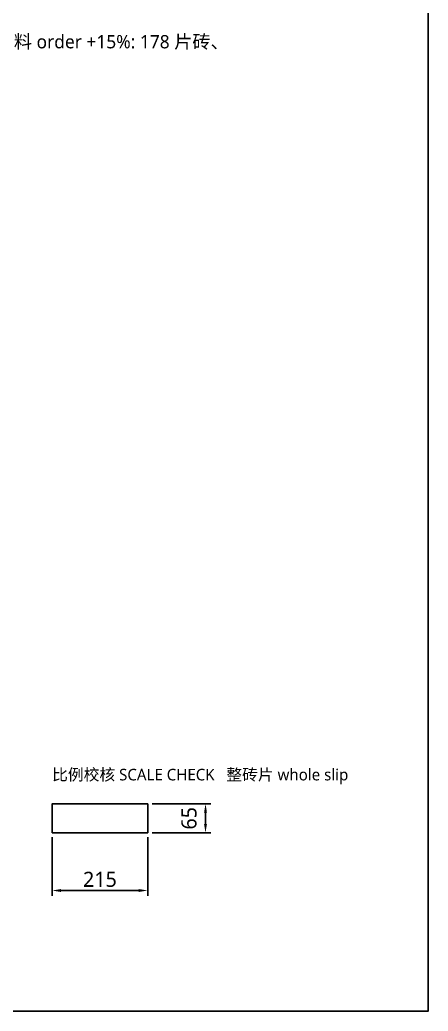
# Model space of a CAD drawing. Header units: millimetres. Extents: x -190 to 7814, y -8996 to 208.
# Drawn here: x 6895 to 7814, y -8996 to -6765 of the extents above; entities that cross this region are included whole.
import ezdxf
from ezdxf.enums import TextEntityAlignment as Align

# ---------------------------------------------------------------- set-up
doc = ezdxf.new("R2010")
doc.units = ezdxf.units.MM
for name, color, linetype in [('BORDER', 7, 'Continuous'), ('DIM', 8, 'Continuous'), ('TITLE', 7, 'Continuous')]:
    doc.layers.add(name, color=color, linetype=linetype)
doc.styles.add('CN', font='msyh.ttc')
doc.dimstyles.new('MM', dxfattribs={"dimtxt": 34, "dimasz": 20, "dimexe": 12, "dimexo": 10, "dimgap": 8, "dimtad": 1, "dimdec": 1, "dimdsep": 46, "dimtxsty": 'CN', "dimcen": 2.5, "dimazin": 3, "dimtfac": 1, "dimtmove": 0, "dimatfit": 3})

msp = doc.modelspace()

# ---------------------------------------------------------------- linework, layer by layer
at = {"layer": 'BORDER'}
msp.add_lwpolyline([(-190, -8995.5), (7813.67, -8995.5), (7813.67, 207.69), (-190, 207.69)], close=True, dxfattribs=at)
at = {"layer": 'DIM'}
msp.add_lwpolyline([(6968, -8594), (7183, -8594), (7183, -8529), (6968, -8529)], close=True, dxfattribs=at)

# ---------------------------------------------------------------- texts
at = {"layer": 'DIM', "style": 'CN'}
msp.add_text('比例校核 SCALE CHECK   整砖片 whole slip', height=26, dxfattribs=at).set_placement((6968, -8484), align=Align.BOTTOM_LEFT)
at = {"layer": 'TITLE', "style": 'CN'}
msp.add_text('板面 board 1523 x 1493     灰缝 joint 3     砖片 slip 215 x 65 x 20     共 154 片砖、154 个卡扣     备料 order +15%: 178 片砖、', height=30, dxfattribs=at).set_placement((5145, -6837.96), align=Align.BOTTOM_LEFT)

# ---------------------------------------------------------------- dimensions: what is measured, and where the dimension line sits
at = {"layer": 'DIM'}
msp.add_linear_dim(base=(7313, -8594), p1=(7183, -8594), p2=(7183, -8529), angle=90, dimstyle='MM', dxfattribs=at).render()
msp.add_linear_dim(base=(6968, -8724), p1=(6968, -8594), p2=(7183, -8594), dimstyle='MM', dxfattribs=at).render()

doc.saveas('drawing.dxf')
